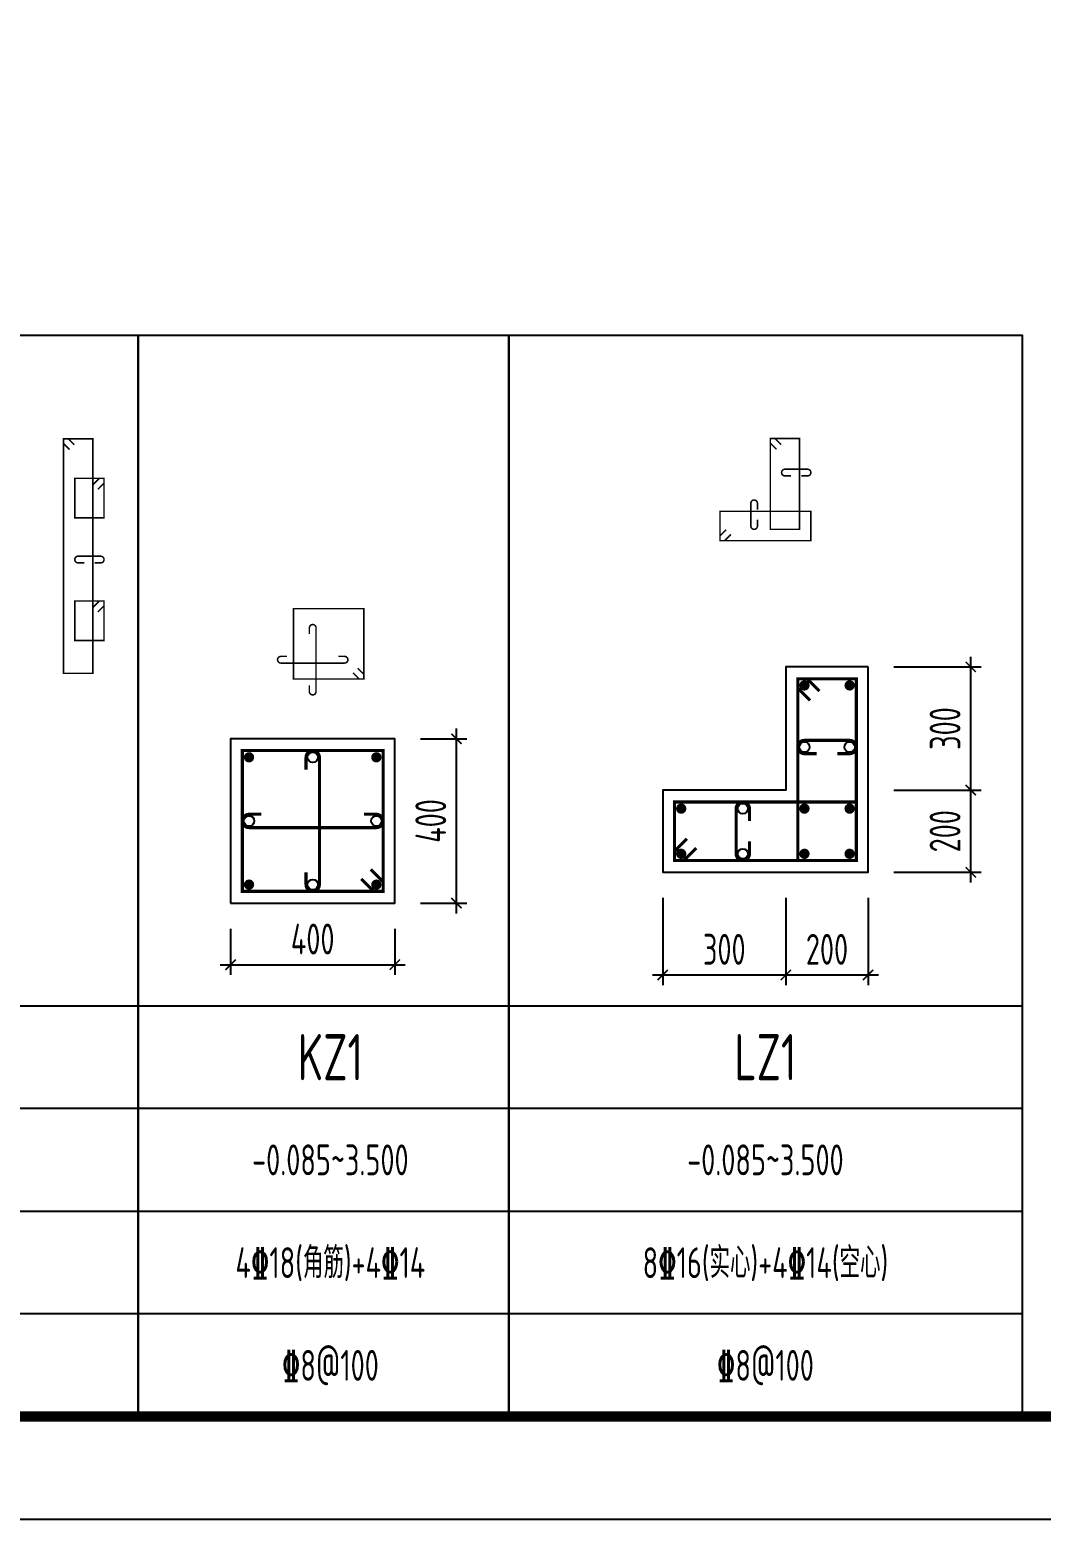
# Model space of a CAD drawing. Extents: x -461650 to 361314, y 245336 to 769729.
# Drawn here: x -73967 to -64118, y 607642 to 622147 of the extents above; entities that cross this region are included whole.
import ezdxf
from ezdxf.enums import TextEntityAlignment as Align

# ---------------------------------------------------------------- set-up
doc = ezdxf.new("R2010")
doc.units = 0
doc.header["$LTSCALE"] = 1000
doc.layers.get('0').update_dxf_attribs({"linetype": 'CONTINUOUS'})
doc.layers.get('DEFPOINTS').update_dxf_attribs({"linetype": 'CONTINUOUS'})
for name, color, linetype in [('-TK', 7, 'CONTINUOUS'), ('COLU_DE_DIM', 3, 'CONTINUOUS'), ('COLU_DE_TH', 7, 'CONTINUOUS'), ('LINK', 6, 'CONTINUOUS'), ('LINK-INDEX', 6, 'CONTINUOUS'), ('REIN', 6, 'CONTINUOUS'), ('TAB', 7, 'CONTINUOUS'), ('TAB_TEXT', 7, 'CONTINUOUS')]:
    doc.layers.add(name, color=color, linetype=linetype)
doc.styles.add('TSSD_DIMENSION', font='Tssdeng.shx', dxfattribs={"width": 0.7, "bigfont": 'tssdchn.shx'})
doc.styles.add('TSSD_REIN', font='tssdeng.shx', dxfattribs={"width": 0.7, "height": 300, "bigfont": 'tssdchn.shx'})
doc.dimstyles.new('TSSD_25_100', dxfattribs={"dimtxt": 300, "dimasz": 100, "dimexe": 100, "dimexo": 250, "dimgap": 100, "dimtad": 1, "dimdec": 0, "dimlfac": 0.25, "dimzin": 0, "dimdsep": 46, "dimtxsty": 'TSSD_DIMENSION', "dimblk": 'ARCHTICK', "dimcen": 0, "dimdle": 100, "dimclrt": 7, "dimadec": 0, "dimazin": 0, "dimtfac": 1, "dimtdec": 0, "dimtix": 1, "dimtmove": 2, "dimatfit": 3, "dimldrblk": 'ARCHTICK', "dimfxl": 0, "dimtolj": 1, "dimtzin": 0, "dimarcsym": 0})

# ---------------------------------------------------------------- blocks, each defined once
blk = doc.blocks.new('_ArchTick')
at = {"color": 0, "linetype": 'ByBlock', "const_width": 0.15}
blk.add_lwpolyline([(-0.5, -0.5), (0.5, 0.5)], dxfattribs=at)
blk = doc.blocks.new('*D2532')
at = {"layer": 'COLU_DE_DIM', "color": 0, "lineweight": -2}
for p, q in [((-72012, 613392), (-72012, 612942)), ((-70412, 613392), (-70412, 612942)), ((-72112, 613042), (-70312, 613042))]:
    blk.add_line(p, q, dxfattribs=at)
at = {"layer": 'DEFPOINTS', "color": 0}
for p in [(-72012, 613642), (-70412, 613642), (-70412, 613042)]:
    blk.add_point(p, dxfattribs=at)
at = {"layer": 'COLU_DE_DIM', "color": 0, "lineweight": -2, "xscale": 100, "yscale": 100, "zscale": 100, "rotation": 180}
blk.add_blockref('_ArchTick', (-72012, 613042), dxfattribs=at)
at = {"layer": 'COLU_DE_DIM', "color": 0, "lineweight": -2, "xscale": 100, "yscale": 100, "zscale": 100}
blk.add_blockref('_ArchTick', (-70412, 613042), dxfattribs=at)
at = {"layer": 'COLU_DE_DIM', "color": 7, "insert": (-71212, 613292), "char_height": 300, "attachment_point": 5, "style": 'TSSD_DIMENSION'}
blk.add_mtext('\\A1;400', dxfattribs=at)
blk = doc.blocks.new('*D2533')
at = {"layer": 'COLU_DE_DIM', "color": 0, "lineweight": -2}
for p, q in [((-69812, 613542), (-69812, 615342)), ((-70162, 615242), (-69712, 615242)), ((-70162, 613642), (-69712, 613642))]:
    blk.add_line(p, q, dxfattribs=at)
at = {"layer": 'DEFPOINTS', "color": 0}
for p in [(-70412, 615242), (-69812, 615242), (-70412, 613642)]:
    blk.add_point(p, dxfattribs=at)
at = {"layer": 'COLU_DE_DIM', "color": 0, "lineweight": -2, "xscale": 100, "yscale": 100, "zscale": 100}
for p, rotation in [((-69812, 615242), 90), ((-69812, 613642), 270)]:
    blk.add_blockref('_ArchTick', p, dxfattribs=dict(at, rotation=rotation))
at = {"layer": 'COLU_DE_DIM', "color": 7, "insert": (-70062, 614442), "char_height": 300, "attachment_point": 5, "rotation": 90, "style": 'TSSD_DIMENSION'}
blk.add_mtext('\\A1;400', dxfattribs=at)
blk = doc.blocks.new('A1')
blk.add_lwpolyline([(0, 59400), (0, 0), (84100, 0), (84100, 59400)], close=True)
at = {"const_width": 100}
blk.add_lwpolyline([(2500, 58400), (2500, 1000), (83100, 1000), (83100, 58400)], close=True, dxfattribs=at)
blk = doc.blocks.new('*D2223')
at = {"layer": 'COLU_DE_DIM', "color": 0, "lineweight": -2}
for p, q in [((-67804, 613692), (-67804, 612842)), ((-66604, 613692), (-66604, 612842)), ((-67904, 612942), (-66504, 612942))]:
    blk.add_line(p, q, dxfattribs=at)
at = {"layer": 'DEFPOINTS', "color": 0}
for p in [(-67804, 613942), (-66604, 613942), (-66604, 612942)]:
    blk.add_point(p, dxfattribs=at)
at = {"layer": 'COLU_DE_DIM', "color": 0, "lineweight": -2, "xscale": 100, "yscale": 100, "zscale": 100, "rotation": 180}
blk.add_blockref('_ArchTick', (-67804, 612942), dxfattribs=at)
at = {"layer": 'COLU_DE_DIM', "color": 0, "lineweight": -2, "xscale": 100, "yscale": 100, "zscale": 100}
blk.add_blockref('_ArchTick', (-66604, 612942), dxfattribs=at)
at = {"layer": 'COLU_DE_DIM', "color": 7, "insert": (-67204, 613192), "char_height": 300, "attachment_point": 5, "style": 'TSSD_DIMENSION'}
blk.add_mtext('\\A1;300', dxfattribs=at)
blk = doc.blocks.new('*D2224')
at = {"layer": 'COLU_DE_DIM', "color": 0, "lineweight": -2}
for p, q in [((-66604, 613692), (-66604, 612842)), ((-65804, 613692), (-65804, 612842)), ((-66704, 612942), (-65704, 612942))]:
    blk.add_line(p, q, dxfattribs=at)
at = {"layer": 'DEFPOINTS', "color": 0}
for p in [(-66604, 613942), (-65804, 613942), (-65804, 612942)]:
    blk.add_point(p, dxfattribs=at)
at = {"layer": 'COLU_DE_DIM', "color": 0, "lineweight": -2, "xscale": 100, "yscale": 100, "zscale": 100, "rotation": 180}
blk.add_blockref('_ArchTick', (-66604, 612942), dxfattribs=at)
at = {"layer": 'COLU_DE_DIM', "color": 0, "lineweight": -2, "xscale": 100, "yscale": 100, "zscale": 100}
blk.add_blockref('_ArchTick', (-65804, 612942), dxfattribs=at)
at = {"layer": 'COLU_DE_DIM', "color": 7, "insert": (-66204, 613192), "char_height": 300, "attachment_point": 5, "style": 'TSSD_DIMENSION'}
blk.add_mtext('\\A1;200', dxfattribs=at)
blk = doc.blocks.new('*D2225')
at = {"layer": 'COLU_DE_DIM', "color": 0, "lineweight": -2}
for p, q in [((-65554, 614742), (-64704, 614742)), ((-64804, 613842), (-64804, 614842)), ((-65554, 613942), (-64704, 613942))]:
    blk.add_line(p, q, dxfattribs=at)
at = {"layer": 'DEFPOINTS', "color": 0}
for p in [(-65804, 614742), (-64804, 614742), (-65804, 613942)]:
    blk.add_point(p, dxfattribs=at)
at = {"layer": 'COLU_DE_DIM', "color": 0, "lineweight": -2, "xscale": 100, "yscale": 100, "zscale": 100}
for p, rotation in [((-64804, 614742), 90), ((-64804, 613942), 270)]:
    blk.add_blockref('_ArchTick', p, dxfattribs=dict(at, rotation=rotation))
at = {"layer": 'COLU_DE_DIM', "color": 7, "insert": (-65054, 614342), "char_height": 300, "attachment_point": 5, "rotation": 90, "style": 'TSSD_DIMENSION'}
blk.add_mtext('\\A1;200', dxfattribs=at)
blk = doc.blocks.new('*D2226')
at = {"layer": 'COLU_DE_DIM', "color": 0, "lineweight": -2}
for p, q in [((-64804, 614642), (-64804, 616042)), ((-65554, 615942), (-64704, 615942)), ((-65554, 614742), (-64704, 614742))]:
    blk.add_line(p, q, dxfattribs=at)
at = {"layer": 'DEFPOINTS', "color": 0}
for p in [(-65804, 615942), (-64804, 615942), (-65804, 614742)]:
    blk.add_point(p, dxfattribs=at)
at = {"layer": 'COLU_DE_DIM', "color": 0, "lineweight": -2, "xscale": 100, "yscale": 100, "zscale": 100}
for p, rotation in [((-64804, 615942), 90), ((-64804, 614742), 270)]:
    blk.add_blockref('_ArchTick', p, dxfattribs=dict(at, rotation=rotation))
at = {"layer": 'COLU_DE_DIM', "color": 7, "insert": (-65054, 615342), "char_height": 300, "attachment_point": 5, "rotation": 90, "style": 'TSSD_DIMENSION'}
blk.add_mtext('\\A1;300', dxfattribs=at)

msp = doc.modelspace()

# ---------------------------------------------------------------- linework, layer by layer
at = {"layer": 'COLU_DE_TH'}
for points in [[(-65803.58, 615942.09), (-66603.58, 615942.09), (-66603.58, 614742.09), (-67803.58, 614742.09), (-67803.58, 613942.09), (-65803.58, 613942.09), (-65803.58, 615942.09)], [(-72011.7, 613642.09), (-70411.7, 613642.09), (-70411.7, 615242.09), (-72011.7, 615242.09), (-72011.7, 613642.09)]]:
    msp.add_lwpolyline(points, close=True, dxfattribs=at)
at = {"layer": 'LINK', "const_width": 30}
for points in [[(-66368.58, 615615.17), (-66488.58, 615735.17), (-66488.58, 615827.09), (-65918.58, 615827.09), (-65918.58, 614057.09), (-66488.58, 614057.09), (-66488.58, 615827.09), (-66396.65, 615827.09), (-66276.65, 615707.09)], [(-70646.7, 613969.01), (-70526.7, 613849.01), (-70526.7, 613757.09), (-71896.7, 613757.09), (-71896.7, 615127.09), (-70526.7, 615127.09), (-70526.7, 613757.09), (-70618.62, 613757.09), (-70738.62, 613877.09)], [(-67476.65, 614177.09), (-67596.65, 614057.09), (-67688.58, 614057.09), (-67688.58, 614627.09), (-65918.58, 614627.09), (-65918.58, 614057.09), (-67688.58, 614057.09), (-67688.58, 614149.01), (-67568.58, 614269.01)]]:
    msp.add_lwpolyline(points, dxfattribs=at)
for points in [[(-66103.58, 615097.09), (-65983.58, 615097.09, 1), (-65983.58, 615227.09), (-66423.58, 615227.09, 1), (-66423.58, 615097.09), (-66303.58, 615097.09)], [(-71276.7, 613942.09), (-71276.7, 613822.09, 1), (-71146.7, 613822.09), (-71146.7, 615062.09, 1), (-71276.7, 615062.09), (-71276.7, 614942.09)], [(-66958.58, 614442.09), (-66958.58, 614562.09, 1), (-67088.58, 614562.09), (-67088.58, 614122.09, 1), (-66958.58, 614122.09), (-66958.58, 614242.09)], [(-71711.7, 614507.09), (-71831.7, 614507.09, 1), (-71831.7, 614377.09), (-70591.7, 614377.09, 1), (-70591.7, 614507.09), (-70711.7, 614507.09)]]:
    msp.add_lwpolyline(points, format="xyb", dxfattribs=at)
at = {"layer": 'LINK-INDEX', "const_width": 15}
for points in [[(-73578.43, 618058.2), (-73638.43, 618118.2), (-73638.43, 618164.16), (-73353.43, 618164.16), (-73353.43, 615879.16), (-73638.43, 615879.16), (-73638.43, 618164.16), (-73592.47, 618164.16), (-73532.47, 618104.16)], [(-66696.08, 618061.35), (-66756.08, 618121.35), (-66756.08, 618167.31), (-66471.08, 618167.31), (-66471.08, 617282.31), (-66756.08, 617282.31), (-66756.08, 618167.31), (-66710.11, 618167.31), (-66650.11, 618107.31)], [(-73349.39, 617718.54), (-73289.39, 617778.54), (-73243.43, 617778.54), (-73243.43, 617393.54), (-73528.43, 617393.54), (-73528.43, 617778.54), (-73243.43, 617778.54), (-73243.43, 617732.58), (-73303.43, 617672.58)], [(-67140.11, 617232.31), (-67200.11, 617172.31), (-67246.08, 617172.31), (-67246.08, 617457.31), (-66361.08, 617457.31), (-66361.08, 617172.31), (-67246.08, 617172.31), (-67246.08, 617218.27), (-67186.08, 617278.27)], [(-73349.39, 616523.76), (-73289.39, 616583.76), (-73243.43, 616583.76), (-73243.43, 616198.76), (-73528.43, 616198.76), (-73528.43, 616583.76), (-73243.43, 616583.76), (-73243.43, 616537.8), (-73303.43, 616477.8)], [(-70774.2, 615930.69), (-70714.2, 615870.69), (-70714.2, 615824.73), (-71399.2, 615824.73), (-71399.2, 616509.73), (-70714.2, 616509.73), (-70714.2, 615824.73), (-70760.16, 615824.73), (-70820.16, 615884.73)]]:
    msp.add_lwpolyline(points, dxfattribs=at)
for points in [[(-66453.58, 617802.31), (-66393.58, 617802.31, 1), (-66393.58, 617867.31), (-66613.58, 617867.31, 1), (-66613.58, 617802.31), (-66553.58, 617802.31)], [(-66881.08, 617474.81), (-66881.08, 617534.81, 1), (-66946.08, 617534.81), (-66946.08, 617314.81, 1), (-66881.08, 617314.81), (-66881.08, 617374.81)], [(-73335.93, 616955.42), (-73275.93, 616955.42, 1), (-73275.93, 617020.42), (-73495.93, 617020.42, 1), (-73495.93, 616955.42), (-73435.93, 616955.42)], [(-71244.2, 615762.23), (-71244.2, 615702.23, 1), (-71179.2, 615702.23), (-71179.2, 616322.23, 1), (-71244.2, 616322.23), (-71244.2, 616262.23)], [(-71461.7, 616044.73), (-71521.7, 616044.73, 1), (-71521.7, 615979.73), (-70901.7, 615979.73, 1), (-70901.7, 616044.73), (-70961.7, 616044.73)]]:
    msp.add_lwpolyline(points, format="xyb", dxfattribs=at)
at = {"layer": 'REIN', "const_width": 50}
for points in [[(-66448.58, 615762.09, 1), (-66398.58, 615762.09, 1), (-66448.58, 615762.09)], [(-66008.58, 615762.09, 1), (-65958.58, 615762.09, 1), (-66008.58, 615762.09)], [(-71856.7, 615062.09, 1), (-71806.7, 615062.09, 1), (-71856.7, 615062.09)], [(-70616.7, 615062.09, 1), (-70566.7, 615062.09, 1), (-70616.7, 615062.09)], [(-67648.58, 614562.09, 1), (-67598.58, 614562.09, 1), (-67648.58, 614562.09)], [(-66448.58, 614562.09, 1), (-66398.58, 614562.09, 1), (-66448.58, 614562.09)], [(-66008.58, 614562.09, 1), (-65958.58, 614562.09, 1), (-66008.58, 614562.09)], [(-67648.58, 614122.09, 1), (-67598.58, 614122.09, 1), (-67648.58, 614122.09)], [(-66448.58, 614122.09, 1), (-66398.58, 614122.09, 1), (-66448.58, 614122.09)], [(-66008.58, 614122.09, 1), (-65958.58, 614122.09, 1), (-66008.58, 614122.09)], [(-71856.7, 613822.09, 1), (-71806.7, 613822.09, 1), (-71856.7, 613822.09)], [(-70616.7, 613822.09, 1), (-70566.7, 613822.09, 1), (-70616.7, 613822.09)]]:
    msp.add_lwpolyline(points, format="xyb", close=True, dxfattribs=at)
at = {"layer": 'REIN'}
for centre in [(-66423.58, 615162.09), (-65983.58, 615162.09), (-71211.7, 615062.09), (-67023.58, 614562.09), (-71831.7, 614442.09), (-70591.7, 614442.09), (-67023.58, 614122.09), (-71211.7, 613822.09)]:
    msp.add_circle(centre, 50, dxfattribs=at)
at = {"layer": 'TAB'}
for points in [[(-77411.7, 619171.64), (-72911.7, 619171.64), (-72911.7, 608642.09), (-77411.7, 608642.09), (-77411.7, 619171.64), (-77411.7, 612642.09), (-72911.7, 612642.09), (-72911.7, 611642.09), (-77411.7, 611642.09), (-77411.7, 610642.09), (-72911.7, 610642.09), (-72911.7, 609642.09), (-77411.7, 609642.09)], [(-72911.7, 619171.64), (-69303.58, 619171.64), (-69303.58, 608642.09), (-72911.7, 608642.09), (-72911.7, 619171.64), (-72911.7, 612642.09), (-69303.58, 612642.09), (-69303.58, 611642.09), (-72911.7, 611642.09), (-72911.7, 610642.09), (-69303.58, 610642.09), (-69303.58, 609642.09), (-72911.7, 609642.09)], [(-69303.58, 619171.64), (-64303.58, 619171.64), (-64303.58, 608642.09), (-69303.58, 608642.09), (-69303.58, 619171.64), (-69303.58, 612642.09), (-64303.58, 612642.09), (-64303.58, 611642.09), (-69303.58, 611642.09), (-69303.58, 610642.09), (-64303.58, 610642.09), (-64303.58, 609642.09), (-69303.58, 609642.09)]]:
    msp.add_lwpolyline(points, dxfattribs=at)

# ---------------------------------------------------------------- block references
at = {"layer": '-TK'}
msp.add_blockref('A1', (-139511.89, 607642.09), dxfattribs=at)

# ---------------------------------------------------------------- texts
at = {"layer": 'TAB_TEXT', "style": 'TSSD_REIN', "width": 0.7}
for s, height, p in [('KZ1', 450, (-71039.82, 612142.09)), ('LZ1', 450, (-66803.58, 612142.09)), ('-0.085~3.500', 300, (-71039.82, 611142.09)), ('-0.085~3.500', 300, (-66803.58, 611142.09)), ('%%1328@100', 300, (-66803.58, 609142.09))]:
    msp.add_text(s, height=height, dxfattribs=at).set_placement(p, align=Align.MIDDLE)
at = {"layer": 'TAB_TEXT', "color": 1, "style": 'TSSD_REIN', "width": 0.7}
for s, p in [('4%%13218(角筋)+4%%13214', (-71039.82, 610142.09)), ('8%%13216(实心)+4%%13214(空心)', (-66803.58, 610142.09)), ('%%1328@100', (-71039.82, 609142.09))]:
    msp.add_text(s, height=300, dxfattribs=at).set_placement(p, align=Align.MIDDLE)

# ---------------------------------------------------------------- dimensions: what is measured, and where the dimension line sits
at = {"layer": 'COLU_DE_DIM'}
for base, p1, p2, picture, middle in [((-64803.58, 615942.09), (-65803.58, 614742.09), (-65803.58, 615942.09), '*D2226', (-65053.58, 615342.09)), ((-69811.7, 615242.09), (-70411.7, 613642.09), (-70411.7, 615242.09), '*D2533', (-70061.7, 614442.09)), ((-64803.58, 614742.09), (-65803.58, 613942.09), (-65803.58, 614742.09), '*D2225', (-65053.58, 614342.09))]:
    dim = msp.add_linear_dim(base=base, p1=p1, p2=p2, angle=90, dimstyle='TSSD_25_100', dxfattribs=at)
    dim.commit()
    dim.dimension.update_dxf_attribs({"geometry": picture, "text_midpoint": middle})
for base, p1, p2, picture, middle in [((-66603.58, 612942.09), (-67803.58, 613942.09), (-66603.58, 613942.09), '*D2223', (-67203.58, 613192.09)), ((-65803.58, 612942.09), (-66603.58, 613942.09), (-65803.58, 613942.09), '*D2224', (-66203.58, 613192.09)), ((-70411.7, 613042.09), (-72011.7, 613642.09), (-70411.7, 613642.09), '*D2532', (-71211.7, 613292.09))]:
    dim = msp.add_linear_dim(base=base, p1=p1, p2=p2, dimstyle='TSSD_25_100', dxfattribs=at)
    dim.commit()
    dim.dimension.update_dxf_attribs({"geometry": picture, "text_midpoint": middle})

doc.saveas('drawing.dxf')
